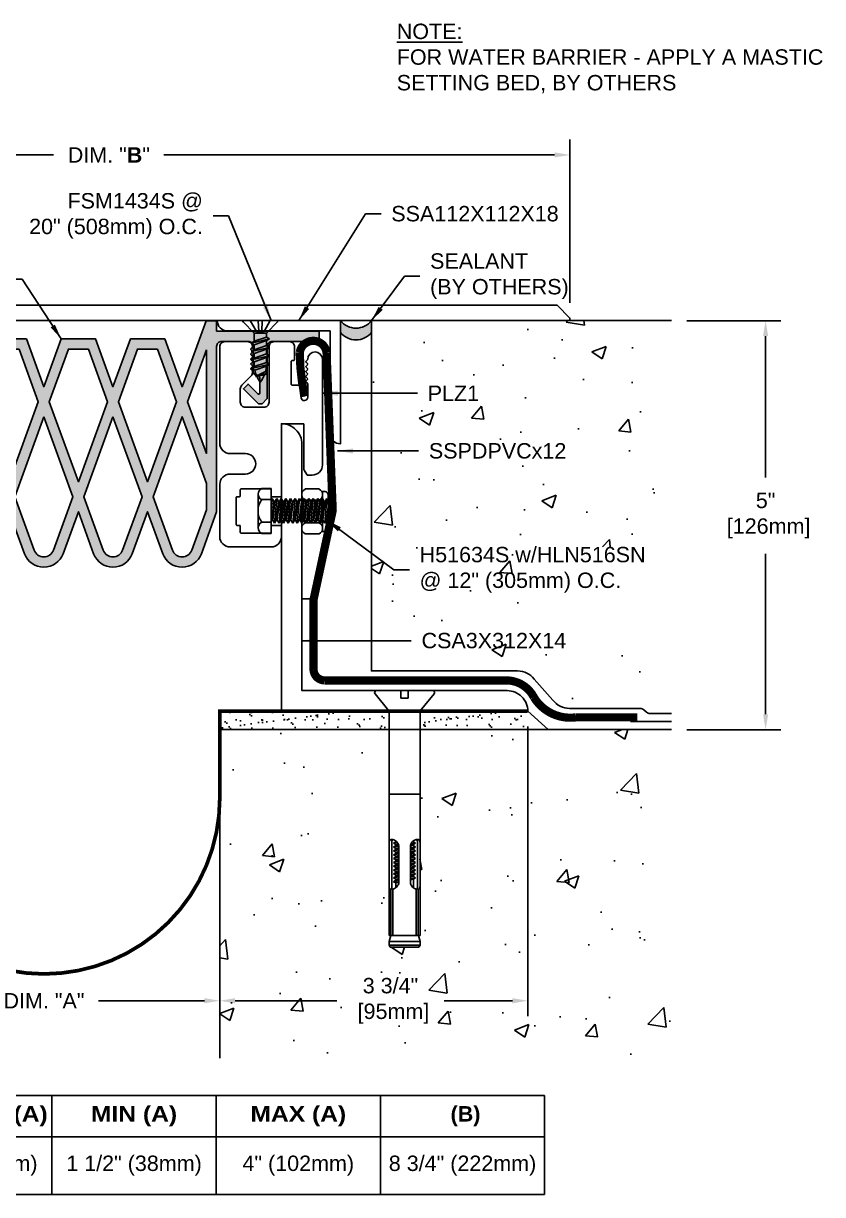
# Model space of a CAD drawing. Header units: inches. Extents: x 0.1 to 48.6, y -0.2 to 14.5.
# Drawn here: x 8.92 to 18.65, y -0.19 to 14.07 of the extents above; entities that cross this region are included whole.
import ezdxf

# ---------------------------------------------------------------- set-up
doc = ezdxf.new("R2010")
doc.units = ezdxf.units.IN
doc.header["$MEASUREMENT"] = 0
for name, color, linetype in [('Anchors', 4, 'Continuous'), ('Conditions', 1, 'Continuous'), ('Dimensions', 3, 'Continuous'), ('Fillers', 2, 'Continuous'), ('Metals', 7, 'Continuous'), ('Seal', 5, 'Continuous'), ('TABLE', 1, 'Continuous'), ('Text', 2, 'Continuous')]:
    doc.layers.add(name, color=color, linetype=linetype)
doc.styles.add('ARIAL', font='arial.ttf')
doc.styles.add('Arial Bold', font='arialbd.ttf')
doc.dimstyles.new('Arial', dxfattribs={"dimtxt": 0.1875, "dimasz": 0.1875, "dimexe": 0.1875, "dimexo": 0.1875, "dimgap": 0.1875, "dimtad": 0, "dimtih": 1, "dimtoh": 1, "dimdec": 4, "dimzin": 0, "dimdsep": 46, "dimlunit": 4, "dimtxsty": 'ARIAL', "dimcen": 0.1875, "dimadec": 0, "dimazin": 0, "dimtfac": 1, "dimtdec": 4, "dimtofl": 0, "dimtmove": 0, "dimatfit": 3, "dimfxl": 0, "dimfrac": 2, "dimtolj": 1, "dimtzin": 0, "dimarcsym": 0})
pattern_1 = [(37.5, (-1.82336, 1.43342), (-0.0062993, 0.1926824), [0, -0.152, 0, -0.17, 0, -0.1625]), (7.5, (-1.82336, 1.43342), (0.1769777, 0.2822146), [0, -0.082, 0, -0.137, 0, -0.0525]), (327.5, (-1.94636, 1.43342), (0.3114142, 0.0005659), [0, -0.05, 0, -0.18, 0, -0.235]), (317.5, (-1.94636, 1.43342), (0.3006127, 0.0877676), [0, -0.025, 0, -0.118, 0, -0.135])]
pattern_2 = [(50, (-1.8234, 1.4334), (1.79315, -0.15688), [0.1875, -2.0625]), (355, (-1.8234, 1.4334), (-0.34688, 1.88048), [0.15, -1.65]), (100.451, (-1.674, 1.4203), (1.44627, 1.7236), [0.15935, -1.75286]), (46.184, (-1.8234, 1.9334), (2.6681, -0.4138), [0.28125, -3.09375]), (96.636, (-1.601, 1.899), (2.33666, 2.4353), [0.23903, -2.62928]), (351.184, (-1.8234, 1.9334), (2.33665, 2.4353), [0.225, -2.475]), (21, (-1.5734, 1.8084), (1.49227, -1.00655), [0.1875, -2.0625]), (326, (-1.5734, 1.8084), (0.60829, 1.81288), [0.15, -1.65]), (71.451, (-1.449, 1.7245), (2.10056, 0.80633), [0.15935, -1.75286]), (37.5, (-1.82336, 1.4334), (0.0304, 0.832235), [0, -1.63, 0, -1.675, 0, -1.65625]), (7.5, (-1.8234, 1.4334), (0.657674, 0.98603), [0, -0.955, 0, -1.5925, 0, -0.63125]), (327.5, (-2.38086, 1.4334), (1.334556, -0.056387), [0, -0.625, 0, -1.95, 0, -2.5875]), (317.5, (-2.6309, 1.4334), (1.457965, 0.25026), [0, -0.8125, 0, -1.295, 0, -1.8375])]

# ---------------------------------------------------------------- blocks, each defined once
blk = doc.blocks.new('PLZ1')
blk.add_lwpolyline([(0.265, 0, -0.414214), (0.275, -0.01), (0.275, -0.56, 0.131652), (0.276, -0.565), (0.308, -0.62, 0.267949), (0.317, -0.625), (0.375, -0.625, 0.414214), (0.5, -0.5), (0.5, 0.785, 1), (0.32, 0.785, -0.198912), (0.317, 0.778), (0.301, 0.762, 0.414214), (0.301, 0.748), (0.317, 0.732, -0.198912), (0.32, 0.725, -0.198912), (0.317, 0.718), (0.301, 0.702, 0.414214), (0.301, 0.688), (0.317, 0.672, -0.198912), (0.32, 0.665, -0.198912), (0.317, 0.658), (0.301, 0.642, 0.414214), (0.301, 0.628), (0.317, 0.612, -0.198912), (0.32, 0.605, -0.198912), (0.317, 0.598), (0.301, 0.582, 0.414214), (0.301, 0.568), (0.317, 0.552, -0.198912), (0.32, 0.545, -0.198912), (0.317, 0.538), (0.301, 0.522, 0.414214), (0.301, 0.508), (0.317, 0.492, -0.198912), (0.32, 0.485), (0.32, 0.322, -0.93609), (0.24, 0.317), (0.221, 0.461, 0.376062), (0.211, 0.47), (0.13, 0.47, -0.414214), (0.12, 0.48), (0.12, 0.76, -0.414214), (0.13, 0.77), (0.15, 0.77, 0.414214), (0.16, 0.78), (0.16, 0.937, 0.414214), (0.097, 1), (-0.088, 1, 0.414214), (-0.15, 0.937), (-0.15, 0.262, -0.414214), (-0.213, 0.2), (-0.438, 0.2, -0.414214), (-0.5, 0.262), (-0.5, 0.424, -0.198912), (-0.482, 0.468), (-0.368, 0.582, 0.198912), (-0.35, 0.626), (-0.35, 0.637, 0.198912), (-0.353, 0.645), (-0.369, 0.66, -0.414214), (-0.369, 0.675), (-0.353, 0.69, 0.198912), (-0.35, 0.697, 0.198912), (-0.353, 0.705), (-0.369, 0.72, -0.414214), (-0.369, 0.735), (-0.353, 0.75, 0.198912), (-0.35, 0.757, 0.198912), (-0.353, 0.765), (-0.369, 0.78, -0.414214), (-0.369, 0.795), (-0.353, 0.81, 0.198912), (-0.35, 0.817, 0.198912), (-0.353, 0.825), (-0.369, 0.84, -0.414214), (-0.369, 0.855), (-0.353, 0.87, 0.198912), (-0.35, 0.877, 0.198912), (-0.353, 0.885), (-0.369, 0.9, -0.414214), (-0.369, 0.915), (-0.353, 0.93, 0.198912), (-0.35, 0.937, 0.414214), (-0.413, 1), (-0.688, 1, 0.414214), (-0.75, 0.937), (-0.75, -0.238, 0.414214), (-0.625, -0.363), (-0.438, -0.363, -1), (-0.438, -0.613), (-0.625, -0.613, 0.414214), (-0.75, -0.737), (-0.75, -1.375, 0.414214), (-0.625, -1.5), (-0.125, -1.5, 0.414214), (0, -1.375), (0, -1.248, 0.414214), (-0.01, -1.238), (-0.115, -1.238, 0.414214), (-0.125, -1.248), (-0.125, -1.323, -0.414214), (-0.135, -1.333), (-0.49, -1.333, -0.414214), (-0.5, -1.323), (-0.5, -1.248, 0.414214), (-0.51, -1.238), (-0.54, -1.238, -0.414214), (-0.55, -1.228), (-0.55, -0.898, -0.414214), (-0.54, -0.888), (-0.51, -0.888, 0.414214), (-0.5, -0.878), (-0.5, -0.803, -0.414214), (-0.49, -0.793), (-0.135, -0.793, -0.414214), (-0.125, -0.803), (-0.125, -0.878, 0.414214), (-0.115, -0.888), (-0.01, -0.888, 0.414214), (0, -0.878), (0, -0.01, -0.414214), (0.01, 0)], format="xyb", close=True)
blk = doc.blocks.new('SSSA38278')
for p, q in [((-0.341, 0), (-0.045, 0)), ((-0.045, 0), (-0.045, -0.09)), ((0.045, 0), (0.341, 0)), ((0.045, 0), (0.045, -0.09)), ((-0.191, -0.246), (-0.36, -0.039)), ((-0.045, -0.09), (0.045, -0.09)), ((0.191, -0.246), (0.36, -0.039)), ((-0.187, -0.256), (-0.187, -2.982)), ((0.188, -0.256), (0.188, -2.982)), ((-0.187, -1.262), (0.188, -1.262)), ((-0.157, -1.843), (-0.157, -2.387)), ((-0.135, -1.857), (-0.108, -1.84)), ((-0.135, -1.857), (-0.089, -1.849)), ((-0.108, -1.83), (-0.108, -1.84)), ((-0.108, -1.84), (-0.098, -1.838)), ((0.093, -1.844), (0.108, -1.84)), ((0.108, -1.83), (0.108, -1.84)), ((0.135, -1.857), (0.108, -1.84)), ((0.158, -1.843), (0.158, -2.387)), ((-0.135, -1.857), (-0.108, -1.873)), ((-0.135, -1.904), (-0.108, -1.887)), ((-0.135, -1.904), (-0.071, -1.893)), ((-0.135, -1.904), (-0.108, -1.92)), ((-0.135, -1.951), (-0.108, -1.934)), ((-0.135, -1.951), (-0.07, -1.94)), ((-0.135, -1.951), (-0.108, -1.967)), ((-0.135, -1.998), (-0.108, -1.981)), ((-0.135, -1.998), (-0.07, -1.986)), ((-0.078, -1.867), (-0.108, -1.873)), ((-0.108, -1.873), (-0.108, -1.887)), ((-0.108, -1.887), (-0.073, -1.88)), ((-0.07, -1.912), (-0.108, -1.92)), ((-0.108, -1.92), (-0.108, -1.934)), ((-0.108, -1.934), (-0.07, -1.926)), ((-0.07, -1.959), (-0.108, -1.967)), ((-0.108, -1.967), (-0.108, -1.981)), ((-0.108, -1.981), (-0.07, -1.973)), ((-0.07, -1.896), (-0.07, -2.334)), ((0.071, -1.895), (0.108, -1.887)), ((0.071, -1.896), (0.071, -2.334)), ((0.071, -1.915), (0.135, -1.904)), ((0.071, -1.915), (0.135, -1.904)), ((0.108, -1.92), (0.071, -1.928)), ((0.071, -1.942), (0.108, -1.934)), ((0.071, -1.962), (0.135, -1.951)), ((0.108, -1.967), (0.071, -1.975)), ((0.071, -1.989), (0.108, -1.981)), ((0.108, -1.873), (0.072, -1.881)), ((0.078, -1.867), (0.135, -1.857)), ((0.135, -1.857), (0.108, -1.873)), ((0.108, -1.873), (0.108, -1.887)), ((0.135, -1.904), (0.108, -1.887)), ((0.135, -1.904), (0.108, -1.92)), ((0.108, -1.92), (0.108, -1.934)), ((0.135, -1.951), (0.108, -1.934)), ((0.135, -1.951), (0.108, -1.967)), ((0.108, -1.967), (0.108, -1.981)), ((0.135, -1.998), (0.108, -1.981)), ((-0.135, -1.998), (-0.108, -2.014)), ((-0.135, -2.044), (-0.108, -2.028)), ((-0.135, -2.044), (-0.07, -2.033)), ((-0.135, -2.044), (-0.108, -2.061)), ((-0.135, -2.091), (-0.108, -2.075)), ((-0.135, -2.091), (-0.07, -2.08)), ((-0.135, -2.091), (-0.108, -2.108)), ((-0.135, -2.138), (-0.108, -2.122)), ((-0.135, -2.138), (-0.07, -2.127)), ((-0.135, -2.138), (-0.108, -2.155)), ((-0.07, -2.006), (-0.108, -2.014)), ((-0.108, -2.014), (-0.108, -2.028)), ((-0.108, -2.028), (-0.07, -2.02)), ((-0.07, -2.053), (-0.108, -2.061)), ((-0.108, -2.061), (-0.108, -2.075)), ((-0.108, -2.075), (-0.07, -2.067)), ((-0.07, -2.1), (-0.108, -2.108)), ((-0.108, -2.108), (-0.108, -2.122)), ((-0.108, -2.122), (-0.07, -2.114)), ((0.071, -2.009), (0.135, -1.998)), ((0.108, -2.014), (0.071, -2.022)), ((0.071, -2.036), (0.108, -2.028)), ((0.071, -2.056), (0.135, -2.044)), ((0.108, -2.061), (0.071, -2.069)), ((0.071, -2.083), (0.108, -2.075)), ((0.071, -2.103), (0.135, -2.091)), ((0.108, -2.108), (0.071, -2.116)), ((0.071, -2.13), (0.108, -2.122)), ((0.071, -2.149), (0.135, -2.138)), ((0.135, -1.998), (0.108, -2.014)), ((0.108, -2.014), (0.108, -2.028)), ((0.135, -2.044), (0.108, -2.028)), ((0.135, -2.044), (0.108, -2.061)), ((0.108, -2.061), (0.108, -2.075)), ((0.135, -2.091), (0.108, -2.075)), ((0.135, -2.091), (0.108, -2.108)), ((0.108, -2.108), (0.108, -2.122)), ((0.135, -2.138), (0.108, -2.122)), ((0.135, -2.138), (0.108, -2.155)), ((-0.135, -2.185), (-0.108, -2.169)), ((-0.135, -2.185), (-0.07, -2.174)), ((-0.135, -2.185), (-0.108, -2.202)), ((-0.135, -2.232), (-0.108, -2.215)), ((-0.135, -2.232), (-0.07, -2.221)), ((-0.135, -2.232), (-0.108, -2.248)), ((-0.135, -2.279), (-0.108, -2.262)), ((-0.135, -2.279), (-0.07, -2.268)), ((-0.135, -2.279), (-0.108, -2.295)), ((-0.07, -2.147), (-0.108, -2.155)), ((-0.108, -2.155), (-0.108, -2.169)), ((-0.108, -2.169), (-0.07, -2.16)), ((-0.07, -2.193), (-0.108, -2.202)), ((-0.108, -2.202), (-0.108, -2.215)), ((-0.108, -2.215), (-0.07, -2.207)), ((-0.07, -2.24), (-0.108, -2.248)), ((-0.108, -2.248), (-0.108, -2.262)), ((-0.108, -2.262), (-0.07, -2.254)), ((0.108, -2.155), (0.071, -2.163)), ((0.071, -2.177), (0.108, -2.169)), ((0.071, -2.196), (0.135, -2.185)), ((0.108, -2.202), (0.071, -2.21)), ((0.071, -2.224), (0.108, -2.215)), ((0.071, -2.243), (0.135, -2.232)), ((0.108, -2.248), (0.071, -2.257)), ((0.071, -2.27), (0.108, -2.262)), ((0.071, -2.29), (0.135, -2.279)), ((0.108, -2.155), (0.108, -2.169)), ((0.135, -2.185), (0.108, -2.169)), ((0.135, -2.185), (0.108, -2.202)), ((0.108, -2.202), (0.108, -2.215)), ((0.135, -2.232), (0.108, -2.215)), ((0.135, -2.232), (0.108, -2.248)), ((0.108, -2.248), (0.108, -2.262)), ((0.135, -2.279), (0.108, -2.262)), ((0.135, -2.279), (0.108, -2.295)), ((-0.166, -2.42), (-0.166, -2.982)), ((-0.143, -2.42), (-0.143, -2.982)), ((-0.135, -2.326), (-0.108, -2.309)), ((-0.135, -2.326), (-0.07, -2.315)), ((-0.135, -2.326), (-0.108, -2.342)), ((-0.07, -2.287), (-0.108, -2.295)), ((-0.108, -2.295), (-0.108, -2.309)), ((-0.108, -2.309), (-0.07, -2.301)), ((-0.07, -2.334), (-0.108, -2.342)), ((-0.108, -2.342), (-0.108, -2.401)), ((0.108, -2.295), (0.071, -2.303)), ((0.108, -2.295), (0.108, -2.401)), ((0.143, -2.42), (0.143, -2.982)), ((0.166, -2.42), (0.166, -2.982)), ((-0.187, -3.053), (-0.168, -2.982)), ((-0.187, -2.982), (0.188, -2.982)), ((0.168, -2.982), (0.188, -3.053)), ((-0.187, -3.053), (0.188, -3.053)), ((-0.187, -3.053), (-0.187, -3.099)), ((-0.187, -3.099), (0.188, -3.099)), ((-0.187, -3.099), (-0.174, -3.123)), ((-0.174, -3.123), (0.174, -3.123)), ((0.188, -3.099), (0.174, -3.123)), ((0.188, -3.053), (0.188, -3.099))]:
    blk.add_line(p, q)
for centre, radius, start, end in [((-0.341, -0.024), 0.0239, 90, 219.032), ((0.341, -0.024), 0.0239, 320.968, 90), ((-0.202, -0.256), 0.015, 0, 39.1666), ((0.203, -0.256), 0.015, 140.8334, 180), ((-0.159, -1.839), 0.0276, 135, 168.9394), ((-0.135, -1.843), 0.0524, 168.9394, 180), ((-0.159, -1.839), 0.0276, 101.0606, 135), ((-0.155, -1.863), 0.0524, 76.6123, 101.0606), ((-0.129, -1.839), 0.0276, 135, 168.9394), ((-0.105, -1.843), 0.0524, 168.9394, 180), ((-0.129, -1.839), 0.0276, 110.9085, 135), ((-0.161, -1.888), 0.0783, 59.3028, 76.6123), ((-0.179, -1.919), 0.114, 45, 59.3028), ((-0.179, -1.919), 0.114, 30.6972, 45), ((0.179, -1.919), 0.114, 135, 149.3028), ((0.179, -1.919), 0.114, 120.6972, 135), ((0.161, -1.888), 0.0783, 103.3877, 120.6972), ((0.129, -1.839), 0.0276, 45, 69.0915), ((0.155, -1.863), 0.0524, 78.9394, 103.3877), ((0.129, -1.839), 0.0276, 11.0606, 45), ((0.105, -1.843), 0.0524, 360, 11.0606), ((0.159, -1.839), 0.0276, 45, 78.9394), ((0.159, -1.839), 0.0276, 11.0606, 45), ((0.135, -1.843), 0.0524, 0, 11.0606), ((-0.148, -1.901), 0.0783, 13.3877, 30.6972), ((-0.123, -1.895), 0.0524, 358.2993, 13.3877), ((0.123, -1.895), 0.0524, 166.6123, 181.7007), ((0.148, -1.901), 0.0783, 149.3028, 166.6123), ((-0.135, -2.387), 0.0524, 180, 191.0606), ((-0.159, -2.392), 0.0276, 191.0606, 225), ((-0.159, -2.392), 0.0276, 225, 258.9394), ((-0.155, -2.367), 0.0524, 258.9394, 283.3877), ((-0.105, -2.387), 0.0524, 180, 191.0606), ((-0.129, -2.392), 0.0276, 191.0606, 225), ((-0.129, -2.392), 0.0276, 225, 249.0915), ((-0.161, -2.342), 0.0783, 283.3877, 300.6972), ((-0.179, -2.311), 0.114, 300.6972, 315), ((-0.179, -2.311), 0.114, 315, 329.3028), ((-0.148, -2.329), 0.0783, 329.3028, 346.6123), ((-0.123, -2.335), 0.0524, 346.6123, 1.7007), ((0.123, -2.335), 0.0524, 178.2993, 193.3877), ((0.148, -2.329), 0.0783, 193.3877, 210.6972), ((0.179, -2.311), 0.114, 210.6972, 225), ((0.179, -2.311), 0.114, 225, 239.3028), ((0.161, -2.342), 0.0783, 239.3028, 256.6123), ((0.129, -2.392), 0.0276, 290.9085, 315), ((0.155, -2.367), 0.0524, 256.6123, 281.0606), ((0.129, -2.392), 0.0276, 315, 348.9394), ((0.105, -2.387), 0.0524, 348.9394, 0), ((0.159, -2.392), 0.0276, 281.0606, 315), ((0.159, -2.392), 0.0276, 315, 348.9394), ((0.135, -2.387), 0.0524, 348.9394, 360)]:
    blk.add_arc(centre, radius, start, end)
blk = doc.blocks.new('*D8')
at = {"layer": 'Defpoints', "color": 0}
for p in [(7.03, 4.851), (11.311, 4.851), (11.311, 2.173)]:
    blk.add_point(p, dxfattribs=at)
at = {"layer": 'Dimensions', "color": 0, "lineweight": -2}
for p, q in [((7.03, 4.664), (7.03, 1.986)), ((11.311, 4.664), (11.311, 1.986)), ((7.217, 2.173), (8.506, 2.173)), ((11.123, 2.173), (9.835, 2.173))]:
    blk.add_line(p, q, dxfattribs=at)
at = {"layer": 'Dimensions', "color": 0}
for points in [[(7.217, 2.205), (7.217, 2.142), (7.03, 2.173)], [(11.123, 2.205), (11.123, 2.142), (11.311, 2.173)]]:
    blk.add_solid(points, dxfattribs=at)
at = {"layer": 'Dimensions', "color": 0, "insert": (9.17, 2.173), "char_height": 0.1875, "attachment_point": 5, "style": 'ARIAL'}
blk.add_mtext('\\A1;DIM. "A"', dxfattribs=at)
blk = doc.blocks.new('*D9')
at = {"layer": 'Defpoints', "color": 0}
for p in [(15.061, 5.699), (11.311, 5.474), (15.061, 2.173)]:
    blk.add_point(p, dxfattribs=at)
at = {"layer": 'Dimensions', "color": 0, "lineweight": -2}
for p, q in [((15.061, 5.512), (15.061, 1.986)), ((11.311, 5.287), (11.311, 1.986)), ((11.498, 2.173), (12.737, 2.173)), ((14.873, 2.173), (14.041, 2.173))]:
    blk.add_line(p, q, dxfattribs=at)
at = {"layer": 'Dimensions', "color": 0}
for points in [[(11.498, 2.205), (11.498, 2.142), (11.311, 2.173)], [(14.873, 2.205), (14.873, 2.142), (15.061, 2.173)]]:
    blk.add_solid(points, dxfattribs=at)
at = {"layer": 'Dimensions', "color": 0, "insert": (13.389, 2.173), "char_height": 0.1875, "attachment_point": 5, "style": 'ARIAL'}
blk.add_mtext('\\A1;3 3/4"\\P [95mm]', dxfattribs=at)
blk = doc.blocks.new('*D10')
at = {"layer": 'Defpoints', "color": 0}
for p in [(16.811, 10.454), (16.811, 5.474), (17.957, 5.474)]:
    blk.add_point(p, dxfattribs=at)
at = {"layer": 'Dimensions', "color": 0, "lineweight": -2}
for p, q in [((16.998, 10.454), (18.144, 10.454)), ((17.957, 10.267), (17.957, 8.545)), ((17.957, 5.662), (17.957, 7.617)), ((16.998, 5.474), (18.144, 5.474))]:
    blk.add_line(p, q, dxfattribs=at)
at = {"layer": 'Dimensions', "color": 0}
for points in [[(17.926, 10.267), (17.988, 10.267), (17.957, 10.454)], [(17.926, 5.662), (17.988, 5.662), (17.957, 5.474)]]:
    blk.add_solid(points, dxfattribs=at)
at = {"layer": 'Dimensions', "color": 0, "insert": (17.957, 8.081), "char_height": 0.1875, "attachment_point": 5, "style": 'ARIAL'}
blk.add_mtext('\\A1;5"\\P [126mm]', dxfattribs=at)
blk = doc.blocks.new('CSA3X312X14')
blk.add_lwpolyline([(0.25, 3.25, 0.414214), (0, 3.5), (0, 0), (3, 0, 0.414214), (2.75, 0.25), (0.25, 0.25)], format="xyb", close=True)
blk = doc.blocks.new('SSA112X112X18')
blk.add_lwpolyline([(0, 0), (-1.5, 0), (-1.5, -1.5, 0.414214), (-1.375, -1.375), (-1.375, -0.125), (-0.125, -0.125, 0.414214)], format="xyb", close=True)
blk = doc.blocks.new('FSM1434S')
for p, q in [((0.202, 0), (-0.202, 0)), ((-0.122, 0), (-0.046, -0.132)), ((-0.024, 0), (-0.019, -0.132)), ((0.024, 0), (0.019, -0.132)), ((0.122, 0), (0.046, -0.132)), ((-0.209, -0.016), (-0.075, -0.154)), ((-0.046, -0.132), (0.046, -0.132)), ((0.209, -0.016), (0.075, -0.154)), ((-0.112, -0.221), (-0.075, -0.2)), ((0.113, -0.273), (-0.112, -0.221)), ((-0.112, -0.221), (-0.075, -0.243)), ((-0.075, -0.154), (0.075, -0.154)), ((-0.075, -0.154), (-0.075, -0.2)), ((0.075, -0.251), (-0.075, -0.2)), ((-0.075, -0.243), (-0.075, -0.246)), ((-0.075, -0.243), (-0.075, -0.303)), ((-0.075, -0.243), (0.075, -0.295)), ((0.075, -0.154), (0.075, -0.251)), ((0.113, -0.273), (0.075, -0.251)), ((0.113, -0.273), (0.075, -0.295)), ((-0.112, -0.325), (-0.075, -0.303)), ((0.113, -0.376), (-0.112, -0.325)), ((-0.112, -0.325), (-0.075, -0.346)), ((-0.112, -0.428), (-0.075, -0.406)), ((0.113, -0.479), (-0.112, -0.428)), ((-0.112, -0.428), (-0.075, -0.449)), ((0.075, -0.354), (-0.075, -0.303)), ((-0.075, -0.346), (0.075, -0.398)), ((-0.075, -0.346), (-0.075, -0.406)), ((0.075, -0.458), (-0.075, -0.406)), ((0.075, -0.295), (0.075, -0.298)), ((0.075, -0.295), (0.075, -0.354)), ((0.113, -0.376), (0.075, -0.354)), ((0.113, -0.376), (0.075, -0.398)), ((0.075, -0.398), (0.075, -0.458)), ((-0.112, -0.531), (-0.075, -0.509)), ((0.105, -0.581), (-0.112, -0.531)), ((-0.112, -0.531), (-0.075, -0.553)), ((-0.075, -0.509), (-0.075, -0.449)), ((-0.075, -0.449), (0.075, -0.501)), ((0.073, -0.56), (-0.075, -0.509)), ((-0.075, -0.553), (0.067, -0.602)), ((0.105, -0.581), (0.073, -0.56)), ((0.113, -0.479), (0.075, -0.458)), ((0.113, -0.479), (0.075, -0.501)), ((0.075, -0.524), (0.075, -0.501)), ((-0.089, -0.64), (-0.063, -0.619)), ((0.058, -0.681), (-0.089, -0.64)), ((-0.089, -0.64), (-0.051, -0.661)), ((0.058, -0.681), (-0.063, -0.619)), ((-0.051, -0.661), (0.058, -0.681)), ((0.105, -0.581), (0.067, -0.602))]:
    blk.add_line(p, q)
for centre, radius, start, end in [((-0.202, -0.01), 0.0096, 90, 224.3206), ((0.202, -0.01), 0.0096, 315.6794, 90), ((0.298, -0.526), 0.373, 184.1974, 194.4309), ((-0.298, -0.526), 0.373, 354.6624, 0.1882), ((0.298, -0.526), 0.373, 201.2487, 216.9667), ((-0.298, -0.526), 0.373, 323.0333, 335.8104), ((-0.298, -0.526), 0.373, 336.5004, 348.2654)]:
    blk.add_arc(centre, radius, start, end)
blk = doc.blocks.new('Sealant')
blk.add_hatch(color=253).paths.add_polyline_path([(0, -0.143), (0, 0, -0.481905), (-0.378, 0), (-0.378, -0.143, 0.481905)])
for centre in [(-0.189, 0.151), (-0.189, 0.008)]:
    blk.add_arc(centre, 0.242, 218.5407, 321.4593)
blk = doc.blocks.new('HLN516SN')
for p, q in [((-0.205, 0.32), (0.205, 0.32)), ((-0.274, 0.213), (-0.274, 0.04)), ((-0.242, 0.244), (-0.242, 0.283)), ((-0.205, 0.253), (0.205, 0.253)), ((-0.137, 0.04), (-0.137, 0.213)), ((0.137, 0.04), (0.137, 0.213)), ((0.242, 0.244), (0.242, 0.283)), ((0.274, 0.213), (0.274, 0.04)), ((-0.205, 0), (0.205, 0))]:
    blk.add_line(p, q)
for centre, radius, start, end in [((-0.205, 0.283), 0.037, 90, 180), ((0.205, 0.283), 0.037, 0, 90), ((-0.205, 0.175), 0.0783, 29.0208, 150.9792), ((0, 0.001), 0.253, 57.1911, 122.8089), ((0.205, 0.175), 0.0783, 29.0208, 150.9792), ((-0.205, 0.078), 0.0783, 209.0208, 330.9792), ((0, 0.253), 0.253, 237.1911, 302.8089), ((0.205, 0.078), 0.0783, 209.0208, 330.9792)]:
    blk.add_arc(centre, radius, start, end)
blk = doc.blocks.new('H51634S')
for p, q in [((-0.206, 0.158), (0.206, 0.158)), ((-0.275, 0.114), (-0.275, 0)), ((-0.275, 0), (0.275, 0)), ((-0.15, -0.013), (-0.127, 0)), ((-0.15, -0.013), (-0.008, 0)), ((-0.138, 0), (-0.138, 0.114)), ((0.124, 0), (0.113, -0.007)), ((0.137, 0), (0.137, 0.114)), ((0.275, 0.114), (0.275, 0)), ((-0.15, -0.013), (-0.113, -0.034)), ((-0.15, -0.069), (0.15, -0.041)), ((-0.15, -0.069), (-0.113, -0.047)), ((-0.15, -0.069), (-0.113, -0.09)), ((-0.15, -0.124), (0.15, -0.096)), ((-0.15, -0.124), (-0.113, -0.103)), ((-0.15, -0.124), (-0.113, -0.145)), ((0.113, -0.007), (-0.113, -0.034)), ((-0.113, -0.047), (0.113, -0.02)), ((-0.113, -0.047), (-0.113, -0.034)), ((0.113, -0.062), (-0.113, -0.09)), ((-0.113, -0.103), (0.113, -0.075)), ((-0.113, -0.103), (-0.113, -0.09)), ((0.113, -0.118), (-0.113, -0.145)), ((-0.113, -0.159), (0.113, -0.131)), ((0.113, -0.02), (0.113, -0.007)), ((0.15, -0.041), (0.113, -0.02)), ((0.15, -0.041), (0.113, -0.062)), ((0.113, -0.075), (0.113, -0.062)), ((0.15, -0.096), (0.113, -0.075)), ((0.15, -0.096), (0.113, -0.118)), ((0.113, -0.131), (0.113, -0.118)), ((0.15, -0.152), (0.113, -0.131)), ((-0.15, -0.18), (0.15, -0.152)), ((-0.15, -0.18), (-0.113, -0.159)), ((-0.15, -0.18), (-0.113, -0.201)), ((-0.15, -0.235), (0.15, -0.208)), ((-0.15, -0.235), (-0.113, -0.214)), ((-0.15, -0.235), (-0.113, -0.257)), ((-0.15, -0.291), (0.15, -0.263)), ((-0.15, -0.291), (-0.113, -0.27)), ((-0.113, -0.159), (-0.113, -0.145)), ((0.113, -0.173), (-0.113, -0.201)), ((-0.113, -0.214), (0.113, -0.186)), ((-0.113, -0.214), (-0.113, -0.201)), ((0.113, -0.229), (-0.113, -0.257)), ((-0.113, -0.27), (0.113, -0.242)), ((-0.113, -0.27), (-0.113, -0.257)), ((0.113, -0.284), (-0.113, -0.312)), ((0.15, -0.152), (0.113, -0.173)), ((0.113, -0.186), (0.113, -0.173)), ((0.15, -0.208), (0.113, -0.186)), ((0.15, -0.208), (0.113, -0.229)), ((0.113, -0.242), (0.113, -0.229)), ((0.15, -0.263), (0.113, -0.242)), ((0.15, -0.263), (0.113, -0.284)), ((0.113, -0.297), (0.113, -0.284)), ((-0.15, -0.291), (-0.113, -0.312)), ((-0.15, -0.346), (0.15, -0.319)), ((-0.15, -0.346), (-0.113, -0.325)), ((-0.15, -0.346), (-0.113, -0.368)), ((-0.15, -0.402), (0.15, -0.374)), ((-0.15, -0.402), (-0.113, -0.381)), ((-0.15, -0.402), (-0.113, -0.423)), ((-0.113, -0.325), (0.113, -0.297)), ((-0.113, -0.325), (-0.113, -0.312)), ((0.113, -0.34), (-0.113, -0.368)), ((-0.113, -0.381), (0.113, -0.353)), ((-0.113, -0.381), (-0.113, -0.368)), ((0.113, -0.395), (-0.113, -0.423)), ((-0.113, -0.436), (0.113, -0.409)), ((-0.113, -0.436), (-0.113, -0.423)), ((0.15, -0.319), (0.113, -0.297)), ((0.15, -0.319), (0.113, -0.34)), ((0.113, -0.353), (0.113, -0.34)), ((0.15, -0.374), (0.113, -0.353)), ((0.15, -0.374), (0.113, -0.395)), ((0.113, -0.409), (0.113, -0.395)), ((0.15, -0.43), (0.113, -0.409)), ((-0.15, -0.458), (0.15, -0.43)), ((-0.15, -0.458), (-0.113, -0.436)), ((-0.15, -0.458), (-0.113, -0.479)), ((-0.15, -0.513), (0.15, -0.485)), ((-0.15, -0.513), (-0.113, -0.492)), ((-0.15, -0.513), (-0.113, -0.534)), ((-0.15, -0.569), (0.15, -0.541)), ((-0.15, -0.569), (-0.113, -0.547)), ((-0.15, -0.569), (-0.113, -0.59)), ((0.113, -0.451), (-0.113, -0.479)), ((-0.113, -0.492), (0.113, -0.464)), ((-0.113, -0.492), (-0.113, -0.479)), ((0.113, -0.507), (-0.113, -0.534)), ((-0.113, -0.547), (0.113, -0.52)), ((-0.113, -0.547), (-0.113, -0.534)), ((0.113, -0.562), (-0.113, -0.59)), ((0.15, -0.43), (0.113, -0.451)), ((0.113, -0.464), (0.113, -0.451)), ((0.15, -0.485), (0.113, -0.464)), ((0.15, -0.485), (0.113, -0.507)), ((0.113, -0.52), (0.113, -0.507)), ((0.15, -0.541), (0.113, -0.52)), ((0.15, -0.541), (0.113, -0.562)), ((0.113, -0.575), (0.113, -0.562)), ((-0.15, -0.624), (0.15, -0.596)), ((-0.15, -0.624), (-0.113, -0.603)), ((-0.15, -0.624), (-0.113, -0.645)), ((-0.15, -0.68), (0.15, -0.652)), ((-0.15, -0.68), (-0.113, -0.659)), ((-0.15, -0.68), (-0.113, -0.701)), ((-0.15, -0.735), (0.15, -0.708)), ((-0.113, -0.603), (0.113, -0.575)), ((-0.113, -0.603), (-0.113, -0.59)), ((0.113, -0.618), (-0.113, -0.645)), ((-0.113, -0.659), (0.113, -0.631)), ((-0.113, -0.659), (-0.113, -0.645)), ((0.113, -0.673), (-0.113, -0.701)), ((-0.113, -0.714), (0.113, -0.686)), ((-0.113, -0.714), (-0.113, -0.701)), ((0.15, -0.596), (0.113, -0.575)), ((0.15, -0.596), (0.113, -0.618)), ((0.113, -0.631), (0.113, -0.618)), ((0.15, -0.652), (0.113, -0.631)), ((0.15, -0.652), (0.113, -0.673)), ((0.113, -0.686), (0.113, -0.673)), ((0.15, -0.708), (0.113, -0.686)), ((0.15, -0.708), (0.113, -0.729)), ((-0.15, -0.735), (-0.113, -0.714)), ((-0.15, -0.735), (-0.124, -0.75)), ((-0.124, -0.75), (0.06, -0.75)), ((0.113, -0.729), (-0.06, -0.75)), ((0.113, -0.729), (0.06, -0.75))]:
    blk.add_line(p, q)
for centre, radius, start, end in [((-0.206, 0.083), 0.0757, 24.7615, 155.2385), ((0, -0.078), 0.237, 54.5107, 125.4893), ((0.206, 0.083), 0.0757, 24.7615, 155.2385)]:
    blk.add_arc(centre, radius, start, end)
for p in [(-0.113, -0.047), (-0.113, -0.103), (-0.113, -0.159), (-0.113, -0.214), (-0.113, -0.27), (-0.113, -0.325), (-0.113, -0.381), (-0.113, -0.436), (-0.113, -0.492), (-0.113, -0.547), (-0.113, -0.603), (-0.113, -0.659), (-0.113, -0.714)]:
    blk.add_point(p)
blk = doc.blocks.new('*T19')
at = {"layer": 'TABLE', "color": 0, "linetype": 'ByBlock', "lineweight": -2}
for p, q in [((0, 0), (12.75, 0)), ((0, 0), (0, -1.205)), ((2.75, 0), (2.75, -1.205)), ((4.75, 0), (4.75, -1.205)), ((6.75, 0), (6.75, -1.205)), ((8.75, 0), (8.75, -1.205)), ((10.75, 0), (10.75, -1.205)), ((12.75, 0), (12.75, -1.205)), ((0, -0.5), (12.75, -0.5)), ((0, -1.205), (12.75, -1.205))]:
    blk.add_line(p, q, dxfattribs=at)
at = {"layer": 'TABLE', "color": 2, "char_height": 0.1875, "attachment_point": 5}
for s, insert, width, style in [('{\\fArial Black|b0|i0|c0|p34;NOMINAL (A)}', (5.75, -0.25), 1.88, 'Arial Bold'), ('{\\fArial Black|b0|i0|c0|p34;MIN (A)}', (7.75, -0.25), 1.88, 'Arial Bold'), ('{\\fArial Black|b0|i0|c0|p34;MAX (A)}', (9.75, -0.25), 1.88, 'Arial Bold'), (' (B)', (11.75, -0.25), 1.88, 'Arial Bold'), ('{\\fArial Black|b0|i0|c0|p34;MODEL}', (1.375, -0.25), 2.63, 'Arial Bold'), ('{\\fArial Black|b0|i0|c0|p34;MOVEMENT}', (3.75, -0.25), 1.88, 'Arial Bold'), ('SSPD-400 x 5P', (1.375, -0.852), 2.63, 'ARIAL'), ('2 1/2" (64mm)', (3.75, -0.852), 1.88, 'ARIAL'), ('2 1/2" (64mm)', (5.75, -0.852), 1.88, 'ARIAL'), ('1 1/2" (38mm)', (7.75, -0.852), 1.88, 'ARIAL'), ('4" (102mm)', (9.75, -0.852), 1.88, 'ARIAL'), ('8 3/4" (222mm)', (11.75, -0.852), 1.88, 'ARIAL')]:
    blk.add_mtext(s, dxfattribs=dict(at, insert=insert, width=width, style=style))
blk = doc.blocks.new('SSPD400')
h = blk.add_hatch(color=256)
h.paths.add_polyline_path([(1.893, 0.03), (1.475, 0.03), (1.263, -0.552), (1.051, 0.03), (0.633, 0.03), (0.421, -0.552), (0.129, 0.25), (0, 0.25), (0, 0.125), (-1.25, 0.125), (-1.25, 0), (-0.679, 0, -0.414214), (-0.616, -0.063), (-0.616, -0.697), (-0.553, -0.76), (-0.508, -0.76), (-0.326, -0.578), (-0.382, -0.521), (-0.5, -0.639, -0.668179), (-0.526, -0.629), (-0.526, -0.45, -0.414214), (-0.486, -0.41, 0.414214), (-0.446, -0.37), (-0.446, -0.063, -0.414214), (-0.383, 0), (-0.063, 0, -0.414214), (0, -0.063), (0, -2.074), (0.186, -2.586, 0.315299), (0.421, -2.75, 0.315299), (0.656, -2.586), (0.842, -2.074), (1.028, -2.586, 0.315299), (1.263, -2.75, 0.315299), (1.498, -2.586), (1.684, -2.074), (1.87, -2.586, 0.315299), (2.105, -2.75, 0.315299), (2.34, -2.586), (2.526, -2.074), (2.712, -2.586, 0.315299), (2.947, -2.75, 0.315299), (3.182, -2.586), (3.368, -2.074), (3.554, -2.586, 0.315299), (3.789, -2.75, 0.315299), (4.024, -2.586), (4.21, -2.074), (4.21, -0.063, -0.414214), (4.273, 0), (4.593, 0, -0.414214), (4.656, -0.063), (4.656, -0.37, 0.414214), (4.696, -0.41, -0.414214), (4.736, -0.45), (4.736, -0.629, -0.668179), (4.71, -0.639), (4.592, -0.521), (4.536, -0.578), (4.718, -0.76), (4.763, -0.76), (4.826, -0.697), (4.826, -0.063, -0.414214), (4.889, 0), (5.46, 0), (5.46, 0.125), (4.21, 0.125), (4.21, 0.25), (4.081, 0.25), (3.789, -0.552), (3.577, 0.03), (3.159, 0.03), (2.947, -0.552), (2.735, 0.03), (2.317, 0.03), (2.105, -0.552)])
h.paths.add_polyline_path([(1.806, -0.095), (2.038, -0.735), (1.684, -1.709), (1.33, -0.735), (1.562, -0.095)], flags=16)
h.paths.add_polyline_path([(1.196, -0.735), (0.842, -1.709), (0.488, -0.735), (0.72, -0.095), (0.964, -0.095)], flags=16)
h.paths.add_polyline_path([(2.404, -0.095), (2.648, -0.095), (2.88, -0.735), (2.526, -1.709), (2.172, -0.735)], flags=16)
h.paths.add_polyline_path([(1.263, -0.918), (1.617, -1.892), (1.38, -2.543, -0.315299), (1.263, -2.625, -0.315299), (1.146, -2.543), (0.909, -1.892)], flags=16)
h.paths.add_polyline_path([(2.105, -0.918), (2.459, -1.892), (2.222, -2.543, -0.315299), (2.105, -2.625, -0.315299), (1.988, -2.543), (1.751, -1.892)], flags=16)
h.paths.add_polyline_path([(0.354, -0.735), (0.125, -1.365), (0.125, -0.104)], flags=16)
h.paths.add_polyline_path([(0.421, -0.918), (0.775, -1.892), (0.538, -2.543, -0.315299), (0.421, -2.625, -0.315299), (0.304, -2.543), (0.125, -2.052), (0.125, -1.731)], flags=16)
h.paths.add_polyline_path([(3.246, -0.095), (3.49, -0.095), (3.722, -0.735), (3.368, -1.709), (3.014, -0.735)], flags=16)
h.paths.add_polyline_path([(2.947, -0.918), (3.301, -1.892), (3.064, -2.543, -0.315299), (2.947, -2.625, -0.315299), (2.83, -2.543), (2.593, -1.892)], flags=16)
h.paths.add_polyline_path([(3.789, -0.918), (4.085, -1.731), (4.085, -2.052), (3.906, -2.543, -0.315299), (3.789, -2.625, -0.315299), (3.672, -2.543), (3.435, -1.892)], flags=16)
h.paths.add_polyline_path([(3.856, -0.735), (4.085, -0.104), (4.085, -1.365)], flags=16)
for points in [[(4.21, -0.063, -0.414214), (4.273, 0), (4.593, 0, -0.414214), (4.656, -0.063), (4.656, -0.37, 0.414214), (4.696, -0.41, -0.414214), (4.736, -0.45), (4.736, -0.629, -0.668179), (4.71, -0.639), (4.592, -0.521), (4.536, -0.578), (4.718, -0.76), (4.763, -0.76), (4.826, -0.697), (4.826, -0.063, -0.414214), (4.889, 0), (5.46, 0), (5.46, 0.125), (4.21, 0.125), (4.21, 0.25), (4.081, 0.25), (3.789, -0.552), (3.577, 0.03), (3.159, 0.03), (2.947, -0.552), (2.735, 0.03), (2.317, 0.03), (2.105, -0.552), (1.893, 0.03), (1.475, 0.03), (1.263, -0.552), (1.051, 0.03), (0.633, 0.03), (0.421, -0.552), (0.129, 0.25), (0, 0.25), (0, 0.125), (-1.25, 0.125), (-1.25, 0), (-0.679, 0, -0.414214), (-0.616, -0.063), (-0.616, -0.697), (-0.553, -0.76), (-0.508, -0.76), (-0.326, -0.578), (-0.382, -0.521), (-0.5, -0.639, -0.668179), (-0.526, -0.629), (-0.526, -0.45, -0.414214), (-0.486, -0.41, 0.414214), (-0.446, -0.37), (-0.446, -0.063, -0.414214), (-0.383, 0), (-0.063, 0, -0.414214), (0, -0.063), (0, -2.074), (0.186, -2.586, 0.315299), (0.421, -2.75, 0.315299), (0.656, -2.586), (0.842, -2.074), (1.028, -2.586, 0.315299), (1.263, -2.75, 0.315299), (1.498, -2.586), (1.684, -2.074), (1.87, -2.586, 0.315299), (2.105, -2.75, 0.315299), (2.34, -2.586), (2.526, -2.074), (2.712, -2.586, 0.315299), (2.947, -2.75, 0.315299), (3.182, -2.586), (3.368, -2.074), (3.554, -2.586, 0.315299), (3.789, -2.75, 0.315299), (4.024, -2.586), (4.21, -2.074)], [(0.421, -0.918), (0.125, -1.731), (0.125, -2.052), (0.304, -2.543, 0.315299), (0.421, -2.625, 0.315299), (0.538, -2.543), (0.775, -1.892)], [(1.263, -0.918), (0.909, -1.892), (1.146, -2.543, 0.315299), (1.263, -2.625, 0.315299), (1.38, -2.543), (1.617, -1.892)], [(2.105, -0.918), (1.751, -1.892), (1.988, -2.543, 0.315299), (2.105, -2.625, 0.315299), (2.222, -2.543), (2.459, -1.892)], [(2.947, -0.918), (2.593, -1.892), (2.83, -2.543, 0.315299), (2.947, -2.625, 0.315299), (3.064, -2.543), (3.301, -1.892)], [(4.085, -1.731), (3.789, -0.918), (3.435, -1.892), (3.672, -2.543, 0.315299), (3.789, -2.625, 0.315299), (3.906, -2.543), (4.085, -2.052)]]:
    blk.add_lwpolyline(points, format="xyb", close=True)
for points in [[(0.125, -0.104), (0.125, -1.365), (0.354, -0.735)], [(1.196, -0.735), (0.964, -0.095), (0.72, -0.095), (0.488, -0.735), (0.842, -1.709)], [(1.806, -0.095), (1.562, -0.095), (1.33, -0.735), (1.684, -1.709), (2.038, -0.735)], [(2.648, -0.095), (2.404, -0.095), (2.172, -0.735), (2.526, -1.709), (2.88, -0.735)], [(3.49, -0.095), (3.246, -0.095), (3.014, -0.735), (3.368, -1.709), (3.722, -0.735)], [(4.085, -0.104), (3.856, -0.735), (4.085, -1.365)]]:
    blk.add_lwpolyline(points, close=True)
blk = doc.blocks.new('*D27')
at = {"layer": 'Defpoints', "color": 0}
for p in [(15.575, 12.472), (4.327, 10.485), (15.575, 10.485)]:
    blk.add_point(p, dxfattribs=at)
at = {"layer": 'Dimensions', "color": 0, "lineweight": -2}
for p, q in [((4.327, 10.673), (4.327, 12.66)), ((15.575, 10.673), (15.575, 12.66)), ((4.515, 12.472), (9.288, 12.472)), ((15.387, 12.472), (10.631, 12.472))]:
    blk.add_line(p, q, dxfattribs=at)
at = {"layer": 'Dimensions', "color": 0}
for points in [[(4.515, 12.503), (4.515, 12.441), (4.327, 12.472)], [(15.387, 12.503), (15.387, 12.441), (15.575, 12.472)]]:
    blk.add_solid(points, dxfattribs=at)
at = {"layer": 'Dimensions', "color": 0, "insert": (9.96, 12.472), "char_height": 0.1875, "attachment_point": 5, "style": 'ARIAL'}
blk.add_mtext('\\A1;DIM. "{\\fArial|b1|i0|c0|p34;B}"', dxfattribs=at)

msp = doc.modelspace()

# ---------------------------------------------------------------- hatches: boundary and pattern name
at = {"layer": 'Conditions'}
h = msp.add_hatch(dxfattribs=at)
h.set_pattern_fill('AR-CONC', color=256, scale=0.25, style=0)
h.set_pattern_definition(pattern_2)
h.paths.add_polyline_path([(16.81083, 10.4542), (13.15798, 10.4542), (13.15798, 10.4542), (13.15798, 6.18984), (14.93773, 6.18984, -0.23633823), (15.13789, 6.08964), (15.36789, 5.83373, 0.23633823), (15.56805, 5.73353), (16.43065, 5.73353, -0.18626214), (16.47264, 5.71732), (16.50768, 5.68554, 0.18626214), (16.54967, 5.66934), (16.81083, 5.66934), (16.81083, 6.435), (15.0201, 6.435), (15.0201, 7.70052), (16.81083, 7.70052)])
h.paths.add_polyline_path([(16.76417, 8.21863), (18.36096, 8.21863), (18.36096, 7.70964), (16.76417, 7.70964)], flags=9)
h.paths.add_polyline_path([(13.68661, 9.56566), (14.33813, 9.56566), (14.33813, 9.28364), (13.68661, 9.28364)], flags=24)
h.paths.add_polyline_path([(13.68661, 9.00506), (15.69412, 9.00506), (15.69412, 8.71741), (13.68661, 8.71741)], flags=24)
h.paths.add_polyline_path([(13.68661, 8.47065), (16.48978, 8.47065), (16.48978, 7.81513), (13.68661, 7.81513)], flags=24)
h = msp.add_hatch(dxfattribs=at)
h.set_pattern_fill('AR-SAND', color=256, scale=0.1, style=0)
h.set_pattern_definition(pattern_1)
h.paths.add_polyline_path([(13.37333, 5.69343, 0.09676873), (13.37223, 5.69907), (11.31083, 5.69907), (11.31083, 5.47407), (13.37333, 5.47407)])
h = msp.add_hatch(dxfattribs=at)
h.set_pattern_fill('AR-SAND', color=256, scale=0.1, style=0)
h.set_pattern_definition(pattern_1)
h.paths.add_polyline_path([(15.06083, 5.69907), (13.74944, 5.69907, 0.09676873), (13.74833, 5.69343), (13.74833, 5.47407), (15.06083, 5.47407)])
h = msp.add_hatch(dxfattribs=at)
h.set_pattern_fill('AR-CONC', color=256, scale=0.25, style=0)
h.set_pattern_definition(pattern_2)
h.paths.add_polyline_path([(13.37333, 5.47407), (11.31083, 5.47407), (11.31083, 1.47407), (16.81083, 1.47407), (16.81083, 5.47407), (13.74833, 5.47407), (13.74833, 2.96706), (13.72902, 2.96706), (13.74833, 2.89618), (13.74833, 2.84968), (13.73491, 2.82643), (13.38676, 2.82643), (13.37333, 2.84968), (13.37333, 2.89618), (13.39265, 2.96706), (13.37333, 2.96706)])
h.paths.add_polyline_path([(12.99532, 2.42799), (13.7826, 2.42799), (13.7826, 1.919), (12.99532, 1.919)], flags=24)
h.paths.add_polyline_path([(15.38043, 4.65807), (17.55996, 4.65807), (17.55996, 4.00242), (15.38043, 4.00242)], flags=9)

# ---------------------------------------------------------------- linework, layer by layer
msp.add_lwpolyline([(4.32747, 10.4542), (15.57497, 10.4542), (15.57497, 10.48545), (15.41872, 10.6417), (4.48372, 10.6417), (4.32747, 10.48545)], close=True)
for p, q in [((13.15798, 10.4542), (16.81083, 10.4542)), ((12.4085, 7.06809), (12.31299, 7.06801)), ((16.81083, 5.57436), (16.31058, 5.57436))]:
    msp.add_line(p, q, dxfattribs=at)
msp.add_lwpolyline([(13.15798, 10.4542), (13.15798, 6.18984), (14.93773, 6.18984, -0.23633823), (15.13789, 6.08964), (15.36789, 5.83373, 0.23633823), (15.56805, 5.73353), (16.43065, 5.73353, -0.18626214), (16.47264, 5.71732), (16.50768, 5.68554, 0.18626214), (16.54967, 5.66934), (16.81083, 5.66934)], format="xyb", dxfattribs=at)
msp.add_lwpolyline([(11.31083, 5.47407), (15.31083, 5.47407), (15.06083, 5.69907), (11.31083, 5.69907)], close=True, dxfattribs=at)
msp.add_lwpolyline([(11.31083, 1.47407), (11.31083, 5.47407), (16.81083, 5.47407)], dxfattribs=at)
at = {"layer": 'Fillers'}
for points, const_width in [([(16.39584, 5.62407), (15.64939, 5.62407, -0.29701637), (15.136, 5.86721, 0.28388423), (14.79742, 6.0737), (12.58601, 6.0737, -0.40580864), (12.45216, 6.21071), (12.4518, 7.05332), (12.68583, 8.14289), (12.61083, 10.06868, 0.85820247), (12.28513, 10.06868, 0.05493738), (12.34446, 9.53028, -0.1788182)], 0.1), ([(3.27958, 5.69907), (7.02958, 5.69907), (7.02958, 4.64036, 1), (11.31083, 4.64036), (11.31083, 5.69907), (15.06083, 5.69907)], 0.045)]:
    msp.add_lwpolyline(points, format="xyb", dxfattribs=dict(at, const_width=const_width))

# ---------------------------------------------------------------- block references
msp.add_blockref('*T19', (2.51647, 1.01809))
at = {"layer": 'Anchors', "xscale": -1}
msp.add_blockref('FSM1434S', (11.80382, 10.4542), dxfattribs=at)
for name, p, rotation in [('H51634S', (11.93583, 8.13723), 90), ('HLN516SN', (12.30892, 8.13092), 270)]:
    msp.add_blockref(name, p, dxfattribs=dict(at, rotation=rotation))
at = {"layer": 'Anchors'}
msp.add_blockref('SSSA38278', (13.56083, 5.94907), dxfattribs=at)
at = {"layer": 'Conditions'}
msp.add_blockref('Sealant', (13.15798, 10.4542), dxfattribs=at)
at = {"layer": 'Metals', "xscale": -1}
msp.add_blockref('SSA112X112X18', (11.27958, 10.4542), dxfattribs=at)
at = {"layer": 'Metals'}
for name, p in [('PLZ1', (12.06083, 9.19907)), ('CSA3X312X14', (12.06083, 5.69907))]:
    msp.add_blockref(name, p, dxfattribs=at)
at = {"layer": 'Seal'}
msp.add_blockref('SSPD400', (7.06275, 10.20236), dxfattribs=at)

# ---------------------------------------------------------------- texts
at = {"layer": 'Text', "char_height": 0.1875, "style": 'ARIAL'}
for s, insert, width, attachment_point in [('{\\LNOTE:}\\PFOR WATER BARRIER - APPLY A MASTIC SETTING BED, BY OTHERS', (13.46539, 14.07051), 5.9299694, 1), ('FSM1434S @\\P20" (508mm) O.C.', (11.10498, 11.72932), 2.5915624, 6), ('SSA112X112X18', (13.39879, 11.75554), 2.4899842, 4), ('SEALANT\\P(BY OTHERS)', (13.87147, 10.99575), 3.2637827, 4), ('PLZ1', (13.84247, 9.57055), 2.0958254, 4), ('SSPDPVCx12', (13.85654, 8.86798), 2.6162653, 4), ('H51634S w/HLN516SN\\P@ 12" (305mm) O.C.', (13.74401, 7.4213), 3.43209, 4), ('\\A1;CSA3X312X14', (13.76753, 6.55766), 2.4899842, 4)]:
    msp.add_mtext(s, dxfattribs=dict(at, insert=insert, width=width, attachment_point=attachment_point))

# ---------------------------------------------------------------- dimensions: what is measured, and where the dimension line sits
at = {"layer": 'Dimensions'}
dim = msp.add_linear_dim(base=(15.57497, 12.47213), p1=(4.32747, 10.48545), p2=(15.57497, 10.48545), text='DIM. "{\\fArial|b1|i0|c0|p34;B}"', dimstyle='Arial', override={"dimpost": '\\X'}, dxfattribs=at)
dim.commit()
dim.dimension.update_dxf_attribs({"geometry": '*D27', "text_midpoint": (9.95958, 12.47213), "dimtype": 160})
dim = msp.add_linear_dim(base=(17.95676, 5.47407), p1=(16.81083, 10.4542), p2=(16.81083, 5.47407), angle=90, dimstyle='Arial', override={"dimpost": '\\X'}, dxfattribs=at)
dim.commit()
dim.dimension.update_dxf_attribs({"geometry": '*D10', "text_midpoint": (17.95676, 8.08095), "dimtype": 160})
dim = msp.add_linear_dim(base=(15.06083, 2.17349), p1=(11.31083, 5.47407), p2=(15.06083, 5.69907), dimstyle='Arial', override={"dimpost": '\\X'}, dxfattribs=at)
dim.commit()
dim.dimension.update_dxf_attribs({"geometry": '*D9', "text_midpoint": (13.38896, 2.17349), "dimtype": 160})
dim = msp.add_linear_dim(base=(11.31083, 2.17349), p1=(7.02958, 4.85138), p2=(11.31083, 4.85138), text='DIM. "A"', dimstyle='Arial', override={"dimpost": '\\X'}, dxfattribs=at)
dim.commit()
dim.dimension.update_dxf_attribs({"geometry": '*D8', "text_midpoint": (9.17021, 2.17349)})

# ---------------------------------------------------------------- leaders
at = {"layer": 'Text', "annotation_type": 0, "has_hookline": 1}
for points, hookline_direction, text_width in [([(11.93595, 10.4542), (11.41748, 11.72932), (11.22998, 11.72932)], 1, 2.08578), ([(12.27305, 10.4542), (13.08629, 11.75554), (13.27379, 11.75554)], 0, 2.01569), ([(13.15798, 10.4542), (13.55897, 10.99575), (13.74647, 10.99575)], 0, 1.66282), ([(9.37962, 10.23236), (8.90577, 10.95938), (8.71827, 10.95938)], 1, 1.12602), ([(12.56083, 9.57055), (13.71747, 9.57055)], 0, 0.55777), ([(12.74447, 8.86798), (13.73154, 8.86798)], 0, 1.64862), ([(12.61562, 8.02423), (13.43151, 7.4213), (13.61901, 7.4213)], 0, 2.70941), ([(12.31083, 6.55766), (13.64253, 6.55766)], 0, 1.73636)]:
    msp.add_leader(points, dimstyle='Arial', override={"dimgap": 0.125, "dimtad": 0}, dxfattribs=dict(at, hookline_direction=hookline_direction, text_width=text_width))

doc.saveas('drawing.dxf')
